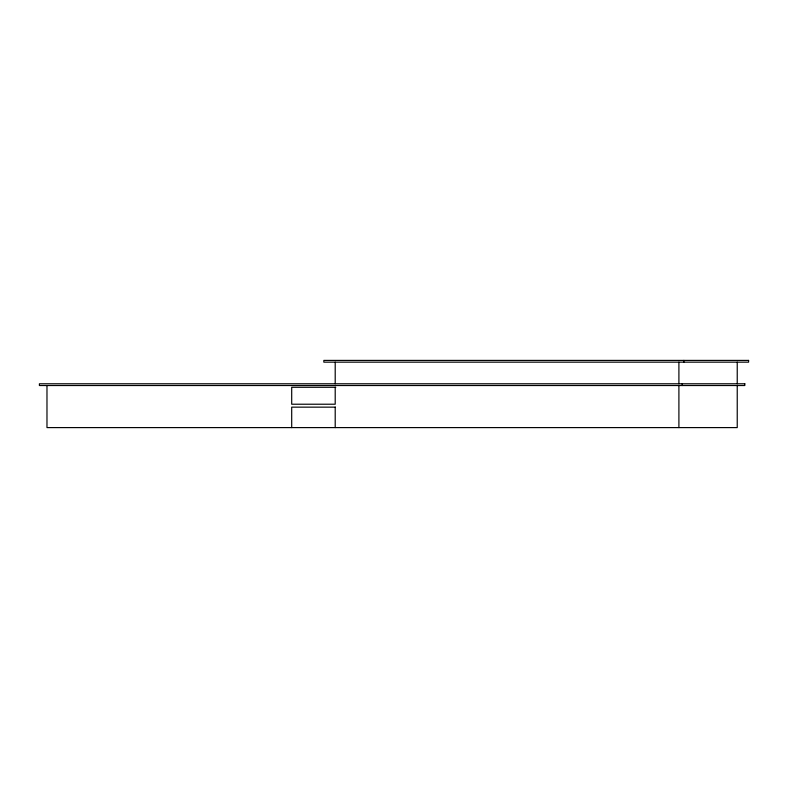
<?xml version="1.0" encoding="UTF-8"?>
<svg xmlns="http://www.w3.org/2000/svg" width="788" height="788" viewBox="0 0 788 788"><rect width="100%" height="100%" fill="white"/><g stroke="black" fill="none" stroke-linecap="round" stroke-linejoin="round"><path stroke-width="1.18" d="M335.806 387.282L291.698 387.282L291.698 404.224L335.205 404.224L335.205 387.282M335.452 407.15L291.698 407.15L291.698 427.598M737.233 362.155L737.233 383.776M737.233 385.529L737.233 427.598L46.975 427.598L46.975 385.529M683.856 360.402L683.856 362.155M682.211 383.776L682.211 385.529M678.901 362.155L678.901 383.776M678.901 385.529L678.901 427.598M335.205 362.155L335.205 383.776M335.205 407.15L335.205 427.598M748.6 360.402L323.838 360.402L323.838 362.155L748.6 362.155L748.6 360.402M744.808 383.776L39.4 383.776L39.4 385.529L744.808 385.529L744.808 383.776"/></g></svg>
